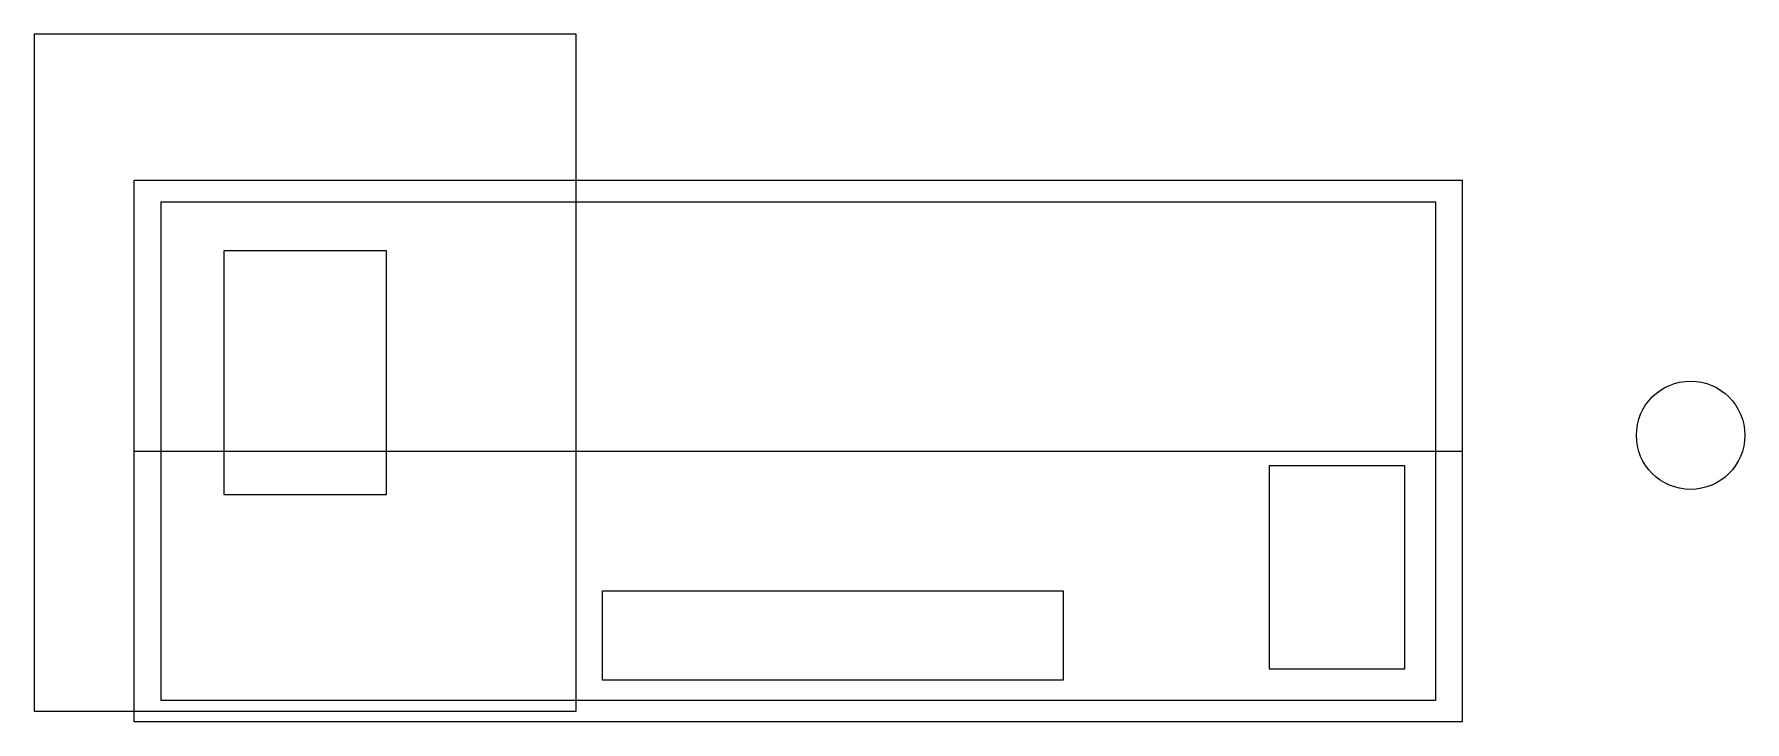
# Model space of a CAD drawing. Header units: inches. Extents: x -18.3 to 24, y 0 to 25.3.
# Drawn here: x -18.25 to -11.94, y 18.84 to 21.37 of the extents above; entities that cross this region are included whole.
import ezdxf

# ---------------------------------------------------------------- set-up
doc = ezdxf.new("R2010")
doc.units = ezdxf.units.IN
doc.header["$MEASUREMENT"] = 0
doc.layers.add('Traces', color=3, linetype='Continuous')

msp = doc.modelspace()

# ---------------------------------------------------------------- linework, layer by layer
at = {"layer": 'Traces', "color": 1}
for p, q in [((-16.2502, 21.3747), (-18.2502, 21.3747)), ((-18.2502, 21.3747), (-18.2502, 18.8747)), ((-16.2502, 18.8747), (-16.2502, 21.3747)), ((-16.9502, 20.5747), (-17.5502, 20.5747)), ((-17.5502, 20.5747), (-17.5502, 19.6747)), ((-16.9502, 19.6747), (-16.9502, 20.5747)), ((-17.5502, 19.6747), (-16.9502, 19.6747)), ((-18.2502, 18.8747), (-16.2502, 18.8747))]:
    msp.add_line(p, q, dxfattribs=at)
at = {"layer": 'Traces'}
for p, q in [((-17.8808, 18.8354), (-17.8808, 20.8354)), ((-17.8808, 20.8354), (-12.9808, 20.8354)), ((-12.9808, 20.8354), (-12.9808, 18.8354)), ((-17.7828, 20.7554), (-17.7828, 18.9154)), ((-17.7828, 20.7554), (-13.0788, 20.7554)), ((-13.0788, 20.7554), (-13.0788, 18.9154)), ((-17.8808, 19.8354), (-12.9808, 19.8354)), ((-13.1924, 19.7805), (-13.6924, 19.7805)), ((-13.6924, 19.7805), (-13.6924, 19.0305)), ((-13.1924, 19.0305), (-13.1924, 19.7805)), ((-13.6924, 19.0305), (-13.1924, 19.0305)), ((-17.7828, 18.9154), (-13.0788, 18.9154)), ((-12.9808, 18.8354), (-17.8808, 18.8354))]:
    msp.add_line(p, q, dxfattribs=at)
at = {"layer": 'Traces', "color": 5}
for p, q in [((-16.1526, 19.3196), (-14.4526, 19.3196)), ((-16.1526, 18.9896), (-16.1526, 19.3196)), ((-14.4526, 19.3196), (-14.4526, 18.9896)), ((-14.4526, 18.9896), (-16.1526, 18.9896))]:
    msp.add_line(p, q, dxfattribs=at)
at = {"layer": 'Traces'}
msp.add_circle((-12.1377, 19.8936), 0.2, dxfattribs=at)

doc.saveas('drawing.dxf')
